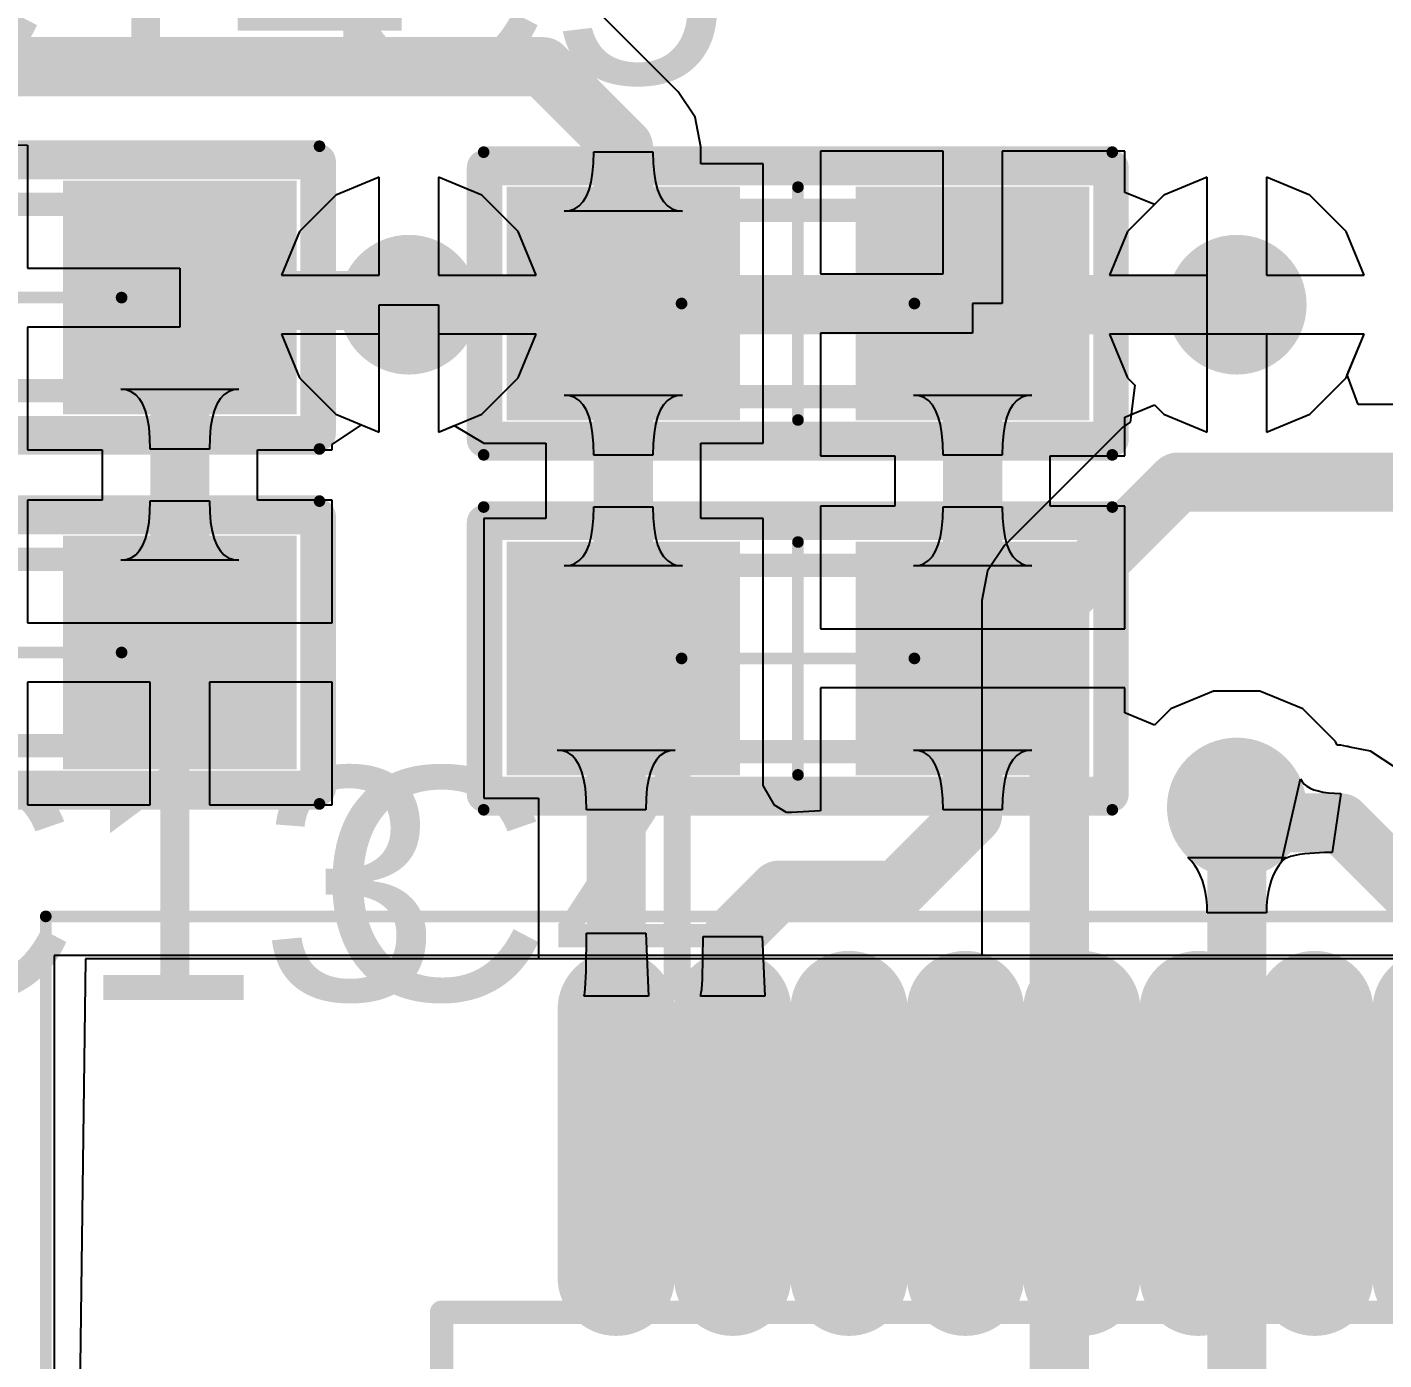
# Model space of a CAD drawing. Header units: inches. Extents: x 1.37 to 4.6, y 1.74 to 5.29.
# Drawn here: x 2.1555 to 2.3849, y 4.6866 to 4.9119 of the extents above; entities that cross this region are included whole.
import ezdxf

# ---------------------------------------------------------------- set-up
doc = ezdxf.new("R2010")
doc.units = ezdxf.units.IN
doc.header["$MEASUREMENT"] = 0
for name, color, linetype in [('BottomLayer', 5, 'Continuous'), ('Mechanical13', 56, 'Continuous'), ('Mechanical15', 56, 'Continuous'), ('TopLayer', 1, 'Continuous'), ('TopOverlay', 2, 'Continuous'), ('TopPaste', 8, 'Continuous'), ('TopSolder', 216, 'Continuous'), ('ViaHoleLayer', 16, 'Continuous')]:
    doc.layers.add(name, color=color, linetype=linetype)
doc.styles.add('Arial', font='', dxfattribs={"height": 0.2})
doc.styles.get('Arial').set_extended_font_data('Arial')

# ---------------------------------------------------------------- blocks, each defined once
blk = doc.blocks.new('CAP_0603_10')
at = {"layer": 'TopLayer'}
for points in [[(-0.04728, 0.01875), (-0.01578, 0.01875), (-0.01578, -0.01275), (-0.04728, -0.01275)], [(0.01178, 0.01875), (0.04328, 0.01875), (0.04328, -0.01275), (0.01178, -0.01275)]]:
    blk.add_hatch(color=1, dxfattribs=at).paths.add_polyline_path(points)
at = {"layer": 'TopPaste'}
for points in [[(-0.04728, 0.01875), (-0.01578, 0.01875), (-0.01578, -0.01275), (-0.04728, -0.01275)], [(0.01178, 0.01875), (0.04328, 0.01875), (0.04328, -0.01275), (0.01178, -0.01275)]]:
    blk.add_hatch(color=8, dxfattribs=at).paths.add_polyline_path(points)
at = {"layer": 'TopSolder'}
for points in [[(-0.05128, 0.02275), (-0.01178, 0.02275), (-0.01178, -0.01675), (-0.05128, -0.01675)], [(0.00778, 0.02275), (0.04728, 0.02275), (0.04728, -0.01675), (0.00778, -0.01675)]]:
    blk.add_hatch(color=216, dxfattribs=at).paths.add_polyline_path(points)
at = {"layer": 'Mechanical13', "const_width": 0.00394}
for points in [[(0.0295, 0.01875), (-0.0335, 0.01875)], [(-0.0335, 0.01875), (-0.0335, -0.01275)], [(0.0295, 0.01875), (0.0295, -0.01275)], [(0.0295, -0.01275), (-0.0335, -0.01275)]]:
    blk.add_lwpolyline(points, dxfattribs=at)
at = {"layer": 'Mechanical13', "const_width": 0.00197}
for points in [[(-0.03448, 0.01875, 1), (-0.03251, 0.01875, 1)], [(-0.03448, 0.01875, 1), (-0.03251, 0.01875, 1)], [(0.02851, 0.01875, 1), (0.03048, 0.01875, 1)], [(0.02851, 0.01875, 1), (0.03048, 0.01875, 1)], [(-0.03448, -0.01275, 1), (-0.03251, -0.01275, 1)], [(-0.03448, -0.01275, 1), (-0.03251, -0.01275, 1)], [(0.02851, -0.01275, 1), (0.03048, -0.01275, 1)], [(0.02851, -0.01275, 1), (0.03048, -0.01275, 1)]]:
    blk.add_lwpolyline(points, format="xyb", close=True, dxfattribs=at)
at = {"layer": 'Mechanical15', "const_width": 0.00197}
for points in [[(0.05115, 0.02859), (-0.05515, 0.02859)], [(-0.05515, 0.02859), (-0.05515, -0.02259)], [(0.05115, 0.02859), (0.05115, -0.02259)], [(-0.002, 0.02269), (-0.002, -0.01668)], [(0.01768, 0.003), (-0.02168, 0.003)], [(0.05115, -0.02259), (-0.05515, -0.02259)]]:
    blk.add_lwpolyline(points, dxfattribs=at)
at = {"layer": 'Mechanical15', "const_width": 0.000984}
for points in [[(-0.05564, 0.02859, 1), (-0.05466, 0.02859, 1)], [(-0.05564, 0.02859, 1), (-0.05466, 0.02859, 1)], [(0.05066, 0.02859, 1), (0.05164, 0.02859, 1)], [(0.05066, 0.02859, 1), (0.05164, 0.02859, 1)], [(-0.00249, 0.02269, 1), (-0.00151, 0.02269, 1)], [(-0.02218, 0.003, 1), (-0.02119, 0.003, 1)], [(0.01719, 0.003, 1), (0.01818, 0.003, 1)], [(-0.00249, -0.01668, 1), (-0.00151, -0.01668, 1)], [(-0.05564, -0.02259, 1), (-0.05466, -0.02259, 1)], [(-0.05564, -0.02259, 1), (-0.05466, -0.02259, 1)], [(0.05066, -0.02259, 1), (0.05164, -0.02259, 1)], [(0.05066, -0.02259, 1), (0.05164, -0.02259, 1)]]:
    blk.add_lwpolyline(points, format="xyb", close=True, dxfattribs=at)
at = {"layer": 'TopOverlay', "const_width": 0.006}
for points in [[(-0.048, 0.026), (-0.05492, 0.026)], [(-0.05492, 0.026), (-0.05492, -0.02)], [(0.051, 0.026), (-0.048, 0.026)], [(0.051, 0.026), (0.051, -0.02)], [(0.051, -0.02), (-0.05492, -0.02)]]:
    blk.add_lwpolyline(points, dxfattribs=at)
at = {"layer": 'TopOverlay', "const_width": 0.003}
for points in [[(-0.05642, 0.026, 1), (-0.05342, 0.026, 1)], [(-0.05642, 0.026, 1), (-0.05342, 0.026, 1)], [(-0.0495, 0.026, 1), (-0.0465, 0.026, 1)], [(-0.0495, 0.026, 1), (-0.0465, 0.026, 1)], [(0.0495, 0.026, 1), (0.0525, 0.026, 1)], [(0.0495, 0.026, 1), (0.0525, 0.026, 1)], [(-0.05642, -0.02, 1), (-0.05342, -0.02, 1)], [(-0.05642, -0.02, 1), (-0.05342, -0.02, 1)], [(0.0495, -0.02, 1), (0.0525, -0.02, 1)], [(0.0495, -0.02, 1), (0.0525, -0.02, 1)]]:
    blk.add_lwpolyline(points, format="xyb", close=True, dxfattribs=at)
blk = doc.blocks.new('CAP_0603_11')
at = {"layer": 'TopLayer'}
for points in [[(-0.04728, 0.01875), (-0.01578, 0.01875), (-0.01578, -0.01275), (-0.04728, -0.01275)], [(0.01178, 0.01875), (0.04328, 0.01875), (0.04328, -0.01275), (0.01178, -0.01275)]]:
    blk.add_hatch(color=1, dxfattribs=at).paths.add_polyline_path(points)
at = {"layer": 'TopPaste'}
for points in [[(-0.04728, 0.01875), (-0.01578, 0.01875), (-0.01578, -0.01275), (-0.04728, -0.01275)], [(0.01178, 0.01875), (0.04328, 0.01875), (0.04328, -0.01275), (0.01178, -0.01275)]]:
    blk.add_hatch(color=8, dxfattribs=at).paths.add_polyline_path(points)
at = {"layer": 'TopSolder'}
for points in [[(-0.05128, 0.02275), (-0.01178, 0.02275), (-0.01178, -0.01675), (-0.05128, -0.01675)], [(0.00778, 0.02275), (0.04728, 0.02275), (0.04728, -0.01675), (0.00778, -0.01675)]]:
    blk.add_hatch(color=216, dxfattribs=at).paths.add_polyline_path(points)
at = {"layer": 'Mechanical13', "const_width": 0.00394}
for points in [[(-0.0335, 0.01875), (-0.0335, -0.01275)], [(0.0295, 0.01875), (-0.0335, 0.01875)], [(0.0295, 0.01875), (0.0295, -0.01275)], [(0.0295, -0.01275), (-0.0335, -0.01275)]]:
    blk.add_lwpolyline(points, dxfattribs=at)
at = {"layer": 'Mechanical13', "const_width": 0.00197}
for points in [[(-0.03448, 0.01875, 1), (-0.03251, 0.01875, 1)], [(-0.03448, 0.01875, 1), (-0.03251, 0.01875, 1)], [(0.02851, 0.01875, 1), (0.03048, 0.01875, 1)], [(0.02851, 0.01875, 1), (0.03048, 0.01875, 1)], [(-0.03448, -0.01275, 1), (-0.03251, -0.01275, 1)], [(-0.03448, -0.01275, 1), (-0.03251, -0.01275, 1)], [(0.02851, -0.01275, 1), (0.03048, -0.01275, 1)], [(0.02851, -0.01275, 1), (0.03048, -0.01275, 1)]]:
    blk.add_lwpolyline(points, format="xyb", close=True, dxfattribs=at)
at = {"layer": 'Mechanical15', "const_width": 0.00197}
for points in [[(-0.05515, 0.02859), (-0.05515, -0.02259)], [(0.05115, 0.02859), (-0.05515, 0.02859)], [(0.05115, 0.02859), (0.05115, -0.02259)], [(-0.002, 0.02269), (-0.002, -0.01668)], [(0.01768, 0.003), (-0.02168, 0.003)], [(0.05115, -0.02259), (-0.05515, -0.02259)]]:
    blk.add_lwpolyline(points, dxfattribs=at)
at = {"layer": 'Mechanical15', "const_width": 0.000984}
for points in [[(-0.05564, 0.02859, 1), (-0.05466, 0.02859, 1)], [(-0.05564, 0.02859, 1), (-0.05466, 0.02859, 1)], [(0.05066, 0.02859, 1), (0.05164, 0.02859, 1)], [(0.05066, 0.02859, 1), (0.05164, 0.02859, 1)], [(-0.00249, 0.02269, 1), (-0.00151, 0.02269, 1)], [(-0.02218, 0.003, 1), (-0.02119, 0.003, 1)], [(0.01719, 0.003, 1), (0.01818, 0.003, 1)], [(-0.00249, -0.01668, 1), (-0.00151, -0.01668, 1)], [(-0.05564, -0.02259, 1), (-0.05466, -0.02259, 1)], [(-0.05564, -0.02259, 1), (-0.05466, -0.02259, 1)], [(0.05066, -0.02259, 1), (0.05164, -0.02259, 1)], [(0.05066, -0.02259, 1), (0.05164, -0.02259, 1)]]:
    blk.add_lwpolyline(points, format="xyb", close=True, dxfattribs=at)
at = {"layer": 'TopOverlay', "const_width": 0.006}
for points in [[(-0.05492, 0.026), (-0.05492, -0.02)], [(-0.048, 0.026), (-0.05492, 0.026)], [(0.051, 0.026), (-0.048, 0.026)], [(0.051, 0.026), (0.051, -0.02)], [(0.051, -0.02), (-0.05492, -0.02)]]:
    blk.add_lwpolyline(points, dxfattribs=at)
at = {"layer": 'TopOverlay', "const_width": 0.003}
for points in [[(-0.05642, 0.026, 1), (-0.05342, 0.026, 1)], [(-0.05642, 0.026, 1), (-0.05342, 0.026, 1)], [(-0.0495, 0.026, 1), (-0.0465, 0.026, 1)], [(-0.0495, 0.026, 1), (-0.0465, 0.026, 1)], [(0.0495, 0.026, 1), (0.0525, 0.026, 1)], [(0.0495, 0.026, 1), (0.0525, 0.026, 1)], [(-0.05642, -0.02, 1), (-0.05342, -0.02, 1)], [(-0.05642, -0.02, 1), (-0.05342, -0.02, 1)], [(0.0495, -0.02, 1), (0.0525, -0.02, 1)], [(0.0495, -0.02, 1), (0.0525, -0.02, 1)]]:
    blk.add_lwpolyline(points, format="xyb", close=True, dxfattribs=at)
blk = doc.blocks.new('STM32F103C8T6_27')
at = {"layer": 'TopLayer'}
h = blk.add_hatch(color=1, dxfattribs=at)
edge = h.paths.add_edge_path()
edge.add_arc((-0.00984, -0.18898), 0.00591, 180, 360)
edge.add_line((-0.00394, -0.18898), (-0.00394, -0.1437))
edge.add_arc((-0.00984, -0.1437), 0.00591, 0, 180)
edge.add_line((-0.01575, -0.1437), (-0.01575, -0.18898))
h = blk.add_hatch(color=1, dxfattribs=at)
edge = h.paths.add_edge_path()
edge.add_arc((0.00984, -0.18898), 0.00591, 180, 360)
edge.add_line((0.01575, -0.18898), (0.01575, -0.1437))
edge.add_arc((0.00984, -0.1437), 0.00591, 0, 180)
edge.add_line((0.00394, -0.1437), (0.00394, -0.18898))
h = blk.add_hatch(color=1, dxfattribs=at)
edge = h.paths.add_edge_path()
edge.add_arc((0.02953, -0.18898), 0.00591, 180, 360)
edge.add_line((0.03543, -0.18898), (0.03543, -0.1437))
edge.add_arc((0.02953, -0.1437), 0.00591, 0, 180)
edge.add_line((0.02362, -0.1437), (0.02362, -0.18898))
h = blk.add_hatch(color=1, dxfattribs=at)
edge = h.paths.add_edge_path()
edge.add_arc((0.04921, -0.18898), 0.00591, 180, 360)
edge.add_line((0.05512, -0.18898), (0.05512, -0.1437))
edge.add_arc((0.04921, -0.1437), 0.00591, 0, 180)
edge.add_line((0.04331, -0.1437), (0.04331, -0.18898))
h = blk.add_hatch(color=1, dxfattribs=at)
edge = h.paths.add_edge_path()
edge.add_arc((0.0689, -0.18898), 0.00591, 180, 360)
edge.add_line((0.0748, -0.18898), (0.0748, -0.1437))
edge.add_arc((0.0689, -0.1437), 0.00591, 0, 180)
edge.add_line((0.06299, -0.1437), (0.06299, -0.18898))
h = blk.add_hatch(color=1, dxfattribs=at)
edge = h.paths.add_edge_path()
edge.add_arc((0.08858, -0.18898), 0.00591, 180, 360)
edge.add_line((0.09449, -0.18898), (0.09449, -0.1437))
edge.add_arc((0.08858, -0.1437), 0.00591, 0, 180)
edge.add_line((0.08268, -0.1437), (0.08268, -0.18898))
h = blk.add_hatch(color=1, dxfattribs=at)
edge = h.paths.add_edge_path()
edge.add_arc((0.10827, -0.18898), 0.00591, 180, 360)
edge.add_line((0.11417, -0.18898), (0.11417, -0.1437))
edge.add_arc((0.10827, -0.1437), 0.00591, 0, 180)
edge.add_line((0.10236, -0.1437), (0.10236, -0.18898))
at = {"layer": 'TopPaste'}
h = blk.add_hatch(color=8, dxfattribs=at)
edge = h.paths.add_edge_path()
edge.add_arc((-0.00984, -0.18898), 0.00591, 180, 360)
edge.add_line((-0.00394, -0.18898), (-0.00394, -0.1437))
edge.add_arc((-0.00984, -0.1437), 0.00591, 0, 180)
edge.add_line((-0.01575, -0.1437), (-0.01575, -0.18898))
h = blk.add_hatch(color=8, dxfattribs=at)
edge = h.paths.add_edge_path()
edge.add_arc((0.00984, -0.18898), 0.00591, 180, 360)
edge.add_line((0.01575, -0.18898), (0.01575, -0.1437))
edge.add_arc((0.00984, -0.1437), 0.00591, 0, 180)
edge.add_line((0.00394, -0.1437), (0.00394, -0.18898))
h = blk.add_hatch(color=8, dxfattribs=at)
edge = h.paths.add_edge_path()
edge.add_arc((0.02953, -0.18898), 0.00591, 180, 360)
edge.add_line((0.03543, -0.18898), (0.03543, -0.1437))
edge.add_arc((0.02953, -0.1437), 0.00591, 0, 180)
edge.add_line((0.02362, -0.1437), (0.02362, -0.18898))
h = blk.add_hatch(color=8, dxfattribs=at)
edge = h.paths.add_edge_path()
edge.add_arc((0.04921, -0.18898), 0.00591, 180, 360)
edge.add_line((0.05512, -0.18898), (0.05512, -0.1437))
edge.add_arc((0.04921, -0.1437), 0.00591, 0, 180)
edge.add_line((0.04331, -0.1437), (0.04331, -0.18898))
h = blk.add_hatch(color=8, dxfattribs=at)
edge = h.paths.add_edge_path()
edge.add_arc((0.0689, -0.18898), 0.00591, 180, 360)
edge.add_line((0.0748, -0.18898), (0.0748, -0.1437))
edge.add_arc((0.0689, -0.1437), 0.00591, 0, 180)
edge.add_line((0.06299, -0.1437), (0.06299, -0.18898))
h = blk.add_hatch(color=8, dxfattribs=at)
edge = h.paths.add_edge_path()
edge.add_arc((0.08858, -0.18898), 0.00591, 180, 360)
edge.add_line((0.09449, -0.18898), (0.09449, -0.1437))
edge.add_arc((0.08858, -0.1437), 0.00591, 0, 180)
edge.add_line((0.08268, -0.1437), (0.08268, -0.18898))
h = blk.add_hatch(color=8, dxfattribs=at)
edge = h.paths.add_edge_path()
edge.add_arc((0.10827, -0.18898), 0.00591, 180, 360)
edge.add_line((0.11417, -0.18898), (0.11417, -0.1437))
edge.add_arc((0.10827, -0.1437), 0.00591, 0, 180)
edge.add_line((0.10236, -0.1437), (0.10236, -0.18898))
at = {"layer": 'TopSolder'}
h = blk.add_hatch(color=216, dxfattribs=at)
edge = h.paths.add_edge_path()
edge.add_arc((-0.02953, -0.18898), 0.00991, 180, 360)
edge.add_line((-0.01962, -0.18898), (-0.01962, -0.1437))
edge.add_arc((-0.02953, -0.1437), 0.00991, 0, 180)
edge.add_line((-0.03943, -0.1437), (-0.03943, -0.18898))
h = blk.add_hatch(color=216, dxfattribs=at)
edge = h.paths.add_edge_path()
edge.add_arc((-0.00984, -0.18898), 0.00991, 180, 360)
edge.add_line((0.00006, -0.18898), (0.00006, -0.1437))
edge.add_arc((-0.00984, -0.1437), 0.00991, 0, 180)
edge.add_line((-0.01975, -0.1437), (-0.01975, -0.18898))
h = blk.add_hatch(color=216, dxfattribs=at)
edge = h.paths.add_edge_path()
edge.add_arc((0.00984, -0.18898), 0.00991, 180, 360)
edge.add_line((0.01975, -0.18898), (0.01975, -0.1437))
edge.add_arc((0.00984, -0.1437), 0.00991, 0, 180)
edge.add_line((-0.00006, -0.1437), (-0.00006, -0.18898))
h = blk.add_hatch(color=216, dxfattribs=at)
edge = h.paths.add_edge_path()
edge.add_arc((0.02953, -0.18898), 0.00991, 180, 360)
edge.add_line((0.03943, -0.18898), (0.03943, -0.1437))
edge.add_arc((0.02953, -0.1437), 0.00991, 0, 180)
edge.add_line((0.01962, -0.1437), (0.01962, -0.18898))
h = blk.add_hatch(color=216, dxfattribs=at)
edge = h.paths.add_edge_path()
edge.add_arc((0.04921, -0.18898), 0.00991, 180, 360)
edge.add_line((0.05912, -0.18898), (0.05912, -0.1437))
edge.add_arc((0.04921, -0.1437), 0.00991, 0, 180)
edge.add_line((0.03931, -0.1437), (0.03931, -0.18898))
h = blk.add_hatch(color=216, dxfattribs=at)
edge = h.paths.add_edge_path()
edge.add_arc((0.0689, -0.18898), 0.00991, 180, 360)
edge.add_line((0.0788, -0.18898), (0.0788, -0.1437))
edge.add_arc((0.0689, -0.1437), 0.00991, 0, 180)
edge.add_line((0.05899, -0.1437), (0.05899, -0.18898))
h = blk.add_hatch(color=216, dxfattribs=at)
edge = h.paths.add_edge_path()
edge.add_arc((0.08858, -0.18898), 0.00991, 180, 360)
edge.add_line((0.09849, -0.18898), (0.09849, -0.1437))
edge.add_arc((0.08858, -0.1437), 0.00991, 0, 180)
edge.add_line((0.07868, -0.1437), (0.07868, -0.18898))
h = blk.add_hatch(color=216, dxfattribs=at)
edge = h.paths.add_edge_path()
edge.add_arc((0.10827, -0.18898), 0.00991, 180, 360)
edge.add_line((0.11817, -0.18898), (0.11817, -0.1437))
edge.add_arc((0.10827, -0.1437), 0.00991, 0, 180)
edge.add_line((0.09836, -0.1437), (0.09836, -0.18898))
at = {"layer": 'Mechanical13', "const_width": 0.00394}
for points in [[(0.1378, 0.1378), (0.1378, -0.1378)], [(0.1378, -0.1378), (-0.1378, -0.1378)]]:
    blk.add_lwpolyline(points, dxfattribs=at)
at = {"layer": 'Mechanical13', "const_width": 0.00197}
blk.add_lwpolyline([(0.13681, -0.1378, 1), (0.13878, -0.1378, 1)], format="xyb", close=True, dxfattribs=at)
blk.add_lwpolyline([(0.13681, -0.1378, 1), (0.13878, -0.1378, 1)], format="xyb", close=True, dxfattribs=at)
at = {"layer": 'Mechanical15', "const_width": 0.00197}
for points in [[(0.20472, 0.20472), (0.20472, -0.20472)], [(0.20472, -0.20472), (-0.20472, -0.20472)]]:
    blk.add_lwpolyline(points, dxfattribs=at)
at = {"layer": 'Mechanical15', "const_width": 0.000984}
blk.add_lwpolyline([(0.20423, -0.20472, 1), (0.20522, -0.20472, 1)], format="xyb", close=True, dxfattribs=at)
blk.add_lwpolyline([(0.20423, -0.20472, 1), (0.20522, -0.20472, 1)], format="xyb", close=True, dxfattribs=at)
blk = doc.blocks.new('CAP_0603_174')
at = {"layer": 'TopLayer'}
for points in [[(-0.04728, 0.01875), (-0.01578, 0.01875), (-0.01578, -0.01275), (-0.04728, -0.01275)], [(0.01178, 0.01875), (0.04328, 0.01875), (0.04328, -0.01275), (0.01178, -0.01275)]]:
    blk.add_hatch(color=1, dxfattribs=at).paths.add_polyline_path(points)
at = {"layer": 'TopPaste'}
for points in [[(-0.04728, 0.01875), (-0.01578, 0.01875), (-0.01578, -0.01275), (-0.04728, -0.01275)], [(0.01178, 0.01875), (0.04328, 0.01875), (0.04328, -0.01275), (0.01178, -0.01275)]]:
    blk.add_hatch(color=8, dxfattribs=at).paths.add_polyline_path(points)
at = {"layer": 'TopSolder'}
for points in [[(-0.05128, 0.02275), (-0.01178, 0.02275), (-0.01178, -0.01675), (-0.05128, -0.01675)], [(0.00778, 0.02275), (0.04728, 0.02275), (0.04728, -0.01675), (0.00778, -0.01675)]]:
    blk.add_hatch(color=216, dxfattribs=at).paths.add_polyline_path(points)
at = {"layer": 'Mechanical13', "const_width": 0.00394}
for points in [[(0.0295, 0.01875), (-0.0335, 0.01875)], [(-0.0335, 0.01875), (-0.0335, -0.01275)], [(0.0295, 0.01875), (0.0295, -0.01275)], [(0.0295, -0.01275), (-0.0335, -0.01275)]]:
    blk.add_lwpolyline(points, dxfattribs=at)
at = {"layer": 'Mechanical13', "const_width": 0.00197}
for points in [[(-0.03448, 0.01875, 1), (-0.03251, 0.01875, 1)], [(-0.03448, 0.01875, 1), (-0.03251, 0.01875, 1)], [(0.02851, 0.01875, 1), (0.03048, 0.01875, 1)], [(0.02851, 0.01875, 1), (0.03048, 0.01875, 1)], [(-0.03448, -0.01275, 1), (-0.03251, -0.01275, 1)], [(-0.03448, -0.01275, 1), (-0.03251, -0.01275, 1)], [(0.02851, -0.01275, 1), (0.03048, -0.01275, 1)], [(0.02851, -0.01275, 1), (0.03048, -0.01275, 1)]]:
    blk.add_lwpolyline(points, format="xyb", close=True, dxfattribs=at)
at = {"layer": 'Mechanical15', "const_width": 0.00197}
for points in [[(0.05115, 0.02859), (-0.05515, 0.02859)], [(-0.05515, 0.02859), (-0.05515, -0.02259)], [(0.05115, 0.02859), (0.05115, -0.02259)], [(-0.002, 0.02269), (-0.002, -0.01668)], [(0.01768, 0.003), (-0.02168, 0.003)], [(0.05115, -0.02259), (-0.05515, -0.02259)]]:
    blk.add_lwpolyline(points, dxfattribs=at)
at = {"layer": 'Mechanical15', "const_width": 0.000984}
for points in [[(-0.05564, 0.02859, 1), (-0.05466, 0.02859, 1)], [(-0.05564, 0.02859, 1), (-0.05466, 0.02859, 1)], [(0.05066, 0.02859, 1), (0.05164, 0.02859, 1)], [(0.05066, 0.02859, 1), (0.05164, 0.02859, 1)], [(-0.00249, 0.02269, 1), (-0.00151, 0.02269, 1)], [(-0.02218, 0.003, 1), (-0.02119, 0.003, 1)], [(0.01719, 0.003, 1), (0.01818, 0.003, 1)], [(-0.00249, -0.01668, 1), (-0.00151, -0.01668, 1)], [(-0.05564, -0.02259, 1), (-0.05466, -0.02259, 1)], [(-0.05564, -0.02259, 1), (-0.05466, -0.02259, 1)], [(0.05066, -0.02259, 1), (0.05164, -0.02259, 1)], [(0.05066, -0.02259, 1), (0.05164, -0.02259, 1)]]:
    blk.add_lwpolyline(points, format="xyb", close=True, dxfattribs=at)
at = {"layer": 'TopOverlay', "const_width": 0.006}
for points in [[(-0.048, 0.026), (-0.05492, 0.026)], [(-0.05492, 0.026), (-0.05492, -0.02)], [(0.051, 0.026), (-0.048, 0.026)], [(0.051, 0.026), (0.051, -0.02)], [(0.051, -0.02), (-0.05492, -0.02)]]:
    blk.add_lwpolyline(points, dxfattribs=at)
at = {"layer": 'TopOverlay', "const_width": 0.003}
for points in [[(-0.05642, 0.026, 1), (-0.05342, 0.026, 1)], [(-0.05642, 0.026, 1), (-0.05342, 0.026, 1)], [(-0.0495, 0.026, 1), (-0.0465, 0.026, 1)], [(-0.0495, 0.026, 1), (-0.0465, 0.026, 1)], [(0.0495, 0.026, 1), (0.0525, 0.026, 1)], [(0.0495, 0.026, 1), (0.0525, 0.026, 1)], [(-0.05642, -0.02, 1), (-0.05342, -0.02, 1)], [(-0.05642, -0.02, 1), (-0.05342, -0.02, 1)], [(0.0495, -0.02, 1), (0.0525, -0.02, 1)], [(0.0495, -0.02, 1), (0.0525, -0.02, 1)]]:
    blk.add_lwpolyline(points, format="xyb", close=True, dxfattribs=at)
blk = doc.blocks.new('CAP_0603_175')
at = {"layer": 'TopLayer'}
for points in [[(-0.04728, 0.01875), (-0.01578, 0.01875), (-0.01578, -0.01275), (-0.04728, -0.01275)], [(0.01178, 0.01875), (0.04328, 0.01875), (0.04328, -0.01275), (0.01178, -0.01275)]]:
    blk.add_hatch(color=1, dxfattribs=at).paths.add_polyline_path(points)
at = {"layer": 'TopPaste'}
for points in [[(-0.04728, 0.01875), (-0.01578, 0.01875), (-0.01578, -0.01275), (-0.04728, -0.01275)], [(0.01178, 0.01875), (0.04328, 0.01875), (0.04328, -0.01275), (0.01178, -0.01275)]]:
    blk.add_hatch(color=8, dxfattribs=at).paths.add_polyline_path(points)
at = {"layer": 'TopSolder'}
for points in [[(-0.05128, 0.02275), (-0.01178, 0.02275), (-0.01178, -0.01675), (-0.05128, -0.01675)], [(0.00778, 0.02275), (0.04728, 0.02275), (0.04728, -0.01675), (0.00778, -0.01675)]]:
    blk.add_hatch(color=216, dxfattribs=at).paths.add_polyline_path(points)
at = {"layer": 'Mechanical13', "const_width": 0.00394}
for points in [[(0.0295, 0.01875), (-0.0335, 0.01875)], [(-0.0335, 0.01875), (-0.0335, -0.01275)], [(0.0295, 0.01875), (0.0295, -0.01275)], [(0.0295, -0.01275), (-0.0335, -0.01275)]]:
    blk.add_lwpolyline(points, dxfattribs=at)
at = {"layer": 'Mechanical13', "const_width": 0.00197}
for points in [[(-0.03448, 0.01875, 1), (-0.03251, 0.01875, 1)], [(-0.03448, 0.01875, 1), (-0.03251, 0.01875, 1)], [(0.02851, 0.01875, 1), (0.03048, 0.01875, 1)], [(0.02851, 0.01875, 1), (0.03048, 0.01875, 1)], [(-0.03448, -0.01275, 1), (-0.03251, -0.01275, 1)], [(-0.03448, -0.01275, 1), (-0.03251, -0.01275, 1)], [(0.02851, -0.01275, 1), (0.03048, -0.01275, 1)], [(0.02851, -0.01275, 1), (0.03048, -0.01275, 1)]]:
    blk.add_lwpolyline(points, format="xyb", close=True, dxfattribs=at)
at = {"layer": 'Mechanical15', "const_width": 0.00197}
for points in [[(0.05115, 0.02859), (-0.05515, 0.02859)], [(-0.05515, 0.02859), (-0.05515, -0.02259)], [(0.05115, 0.02859), (0.05115, -0.02259)], [(-0.002, 0.02269), (-0.002, -0.01668)], [(0.01768, 0.003), (-0.02168, 0.003)], [(0.05115, -0.02259), (-0.05515, -0.02259)]]:
    blk.add_lwpolyline(points, dxfattribs=at)
at = {"layer": 'Mechanical15', "const_width": 0.000984}
for points in [[(-0.05564, 0.02859, 1), (-0.05466, 0.02859, 1)], [(-0.05564, 0.02859, 1), (-0.05466, 0.02859, 1)], [(0.05066, 0.02859, 1), (0.05164, 0.02859, 1)], [(0.05066, 0.02859, 1), (0.05164, 0.02859, 1)], [(-0.00249, 0.02269, 1), (-0.00151, 0.02269, 1)], [(-0.02218, 0.003, 1), (-0.02119, 0.003, 1)], [(0.01719, 0.003, 1), (0.01818, 0.003, 1)], [(-0.00249, -0.01668, 1), (-0.00151, -0.01668, 1)], [(-0.05564, -0.02259, 1), (-0.05466, -0.02259, 1)], [(-0.05564, -0.02259, 1), (-0.05466, -0.02259, 1)], [(0.05066, -0.02259, 1), (0.05164, -0.02259, 1)], [(0.05066, -0.02259, 1), (0.05164, -0.02259, 1)]]:
    blk.add_lwpolyline(points, format="xyb", close=True, dxfattribs=at)
at = {"layer": 'TopOverlay', "const_width": 0.006}
for points in [[(-0.048, 0.026), (-0.05492, 0.026)], [(-0.05492, 0.026), (-0.05492, -0.02)], [(0.051, 0.026), (-0.048, 0.026)], [(0.051, 0.026), (0.051, -0.02)], [(0.051, -0.02), (-0.05492, -0.02)]]:
    blk.add_lwpolyline(points, dxfattribs=at)
at = {"layer": 'TopOverlay', "const_width": 0.003}
for points in [[(-0.05642, 0.026, 1), (-0.05342, 0.026, 1)], [(-0.05642, 0.026, 1), (-0.05342, 0.026, 1)], [(-0.0495, 0.026, 1), (-0.0465, 0.026, 1)], [(-0.0495, 0.026, 1), (-0.0465, 0.026, 1)], [(0.0495, 0.026, 1), (0.0525, 0.026, 1)], [(0.0495, 0.026, 1), (0.0525, 0.026, 1)], [(-0.05642, -0.02, 1), (-0.05342, -0.02, 1)], [(-0.05642, -0.02, 1), (-0.05342, -0.02, 1)], [(0.0495, -0.02, 1), (0.0525, -0.02, 1)], [(0.0495, -0.02, 1), (0.0525, -0.02, 1)]]:
    blk.add_lwpolyline(points, format="xyb", close=True, dxfattribs=at)

msp = doc.modelspace()

# ---------------------------------------------------------------- hatches: boundary and pattern name
at = {"layer": 'BottomLayer'}
h = msp.add_hatch(color=5, dxfattribs=at)
edge = h.paths.add_edge_path()
edge.add_arc((2.22, 4.865), 0.01181, 0, 360)
h = msp.add_hatch(color=5, dxfattribs=at)
edge = h.paths.add_edge_path()
edge.add_arc((2.36, 4.865), 0.01181, 0, 360)
h = msp.add_hatch(color=5, dxfattribs=at)
edge = h.paths.add_edge_path()
edge.add_arc((2.36, 4.78), 0.01181, 0, 360)
at = {"layer": 'TopLayer'}
h = msp.add_hatch(color=1, dxfattribs=at)
edge = h.paths.add_edge_path()
edge.add_arc((2.22, 4.865), 0.01181, 0, 360)
h = msp.add_hatch(color=1, dxfattribs=at)
edge = h.paths.add_edge_path()
edge.add_arc((2.36, 4.865), 0.01181, 0, 360)
h = msp.add_hatch(color=1, dxfattribs=at)
edge = h.paths.add_edge_path()
edge.add_arc((2.36, 4.78), 0.01181, 0, 360)
at = {"layer": 'ViaHoleLayer'}
h = msp.add_hatch(color=16, dxfattribs=at)
edge = h.paths.add_edge_path()
edge.add_arc((2.22, 4.865), 0.00591, 0, 360)
h = msp.add_hatch(color=16, dxfattribs=at)
edge = h.paths.add_edge_path()
edge.add_arc((2.36, 4.865), 0.00591, 0, 360)
h = msp.add_hatch(color=16, dxfattribs=at)
edge = h.paths.add_edge_path()
edge.add_arc((2.36, 4.78), 0.00591, 0, 360)

# ---------------------------------------------------------------- linework, layer by layer
at = {"layer": 'BottomLayer'}
for p, q in [((2.215, 4.88654), (2.20765, 4.88349)), ((2.215, 4.87), (2.215, 4.88654)), ((2.23235, 4.88349), (2.225, 4.88654)), ((2.225, 4.88654), (2.225, 4.87)), ((2.355, 4.88654), (2.34765, 4.88349)), ((2.355, 4.87), (2.355, 4.88654)), ((2.37235, 4.88349), (2.365, 4.88654)), ((2.365, 4.88654), (2.365, 4.87)), ((2.20765, 4.88349), (2.20151, 4.87735)), ((2.23849, 4.87735), (2.23235, 4.88349)), ((2.34765, 4.88349), (2.34151, 4.87735)), ((2.37849, 4.87735), (2.37235, 4.88349)), ((2.20151, 4.87735), (2.19846, 4.87)), ((2.24154, 4.87), (2.23849, 4.87735)), ((2.34151, 4.87735), (2.33846, 4.87)), ((2.38154, 4.87), (2.37849, 4.87735)), ((2.19846, 4.87), (2.215, 4.87)), ((2.225, 4.87), (2.24154, 4.87)), ((2.33846, 4.87), (2.355, 4.87)), ((2.365, 4.87), (2.38154, 4.87)), ((2.215, 4.86), (2.19846, 4.86)), ((2.19846, 4.86), (2.20151, 4.85265)), ((2.215, 4.84346), (2.215, 4.86)), ((2.24154, 4.86), (2.225, 4.86)), ((2.225, 4.86), (2.225, 4.84346)), ((2.23849, 4.85265), (2.24154, 4.86)), ((2.38154, 4.86), (2.33846, 4.86)), ((2.33846, 4.86), (2.34151, 4.85265)), ((2.37869, 4.85313), (2.38154, 4.86)), ((2.20151, 4.85265), (2.20765, 4.84651)), ((2.23235, 4.84651), (2.23849, 4.85265)), ((2.34151, 4.85265), (2.34276, 4.8514)), ((2.3805, 4.84813), (2.37869, 4.85313)), ((2.34276, 4.8514), (2.34197, 4.84512)), ((2.39, 4.84813), (2.3805, 4.84813)), ((2.20765, 4.84651), (2.215, 4.84346)), ((2.225, 4.84346), (2.23235, 4.84651)), ((2.34072, 4.84428), (2.32072, 4.82428)), ((2.34197, 4.84512), (2.34072, 4.84428)), ((2.32072, 4.82428), (2.31787, 4.82002)), ((2.31787, 4.82002), (2.31687, 4.815)), ((2.31687, 4.815), (2.31687, 4.755)), ((2.35235, 4.7709), (2.35173, 4.77157)), ((2.35173, 4.77157), (2.36827, 4.77157)), ((2.35291, 4.77017), (2.35235, 4.7709)), ((2.3534, 4.76938), (2.35291, 4.77017)), ((2.36709, 4.77017), (2.3666, 4.76938)), ((2.36765, 4.7709), (2.36709, 4.77017)), ((2.36827, 4.77157), (2.36765, 4.7709)), ((2.35382, 4.76853), (2.3534, 4.76938)), ((2.35418, 4.76763), (2.35382, 4.76853)), ((2.35448, 4.76666), (2.35418, 4.76763)), ((2.36582, 4.76763), (2.36552, 4.76666)), ((2.36618, 4.76853), (2.36582, 4.76763)), ((2.3666, 4.76938), (2.36618, 4.76853)), ((2.35471, 4.76564), (2.35448, 4.76666)), ((2.35487, 4.76455), (2.35471, 4.76564)), ((2.36529, 4.76564), (2.36513, 4.76455)), ((2.36552, 4.76666), (2.36529, 4.76564)), ((2.35497, 4.76341), (2.35487, 4.76455)), ((2.355, 4.76221), (2.35497, 4.76341)), ((2.36503, 4.76341), (2.365, 4.76221)), ((2.36513, 4.76455), (2.36503, 4.76341)), ((2.365, 4.76221), (2.355, 4.76221)), ((2.565, 4.755), (2.16, 4.755)), ((2.16, 4.755), (2.16, 4.355)), ((2.31687, 4.755), (2.16, 4.755)), ((2.16, 4.755), (2.16, 4.6751))]:
    msp.add_line(p, q, dxfattribs=at)
at = {"layer": 'BottomLayer', "const_width": 0.01}
for points in [[(2.22, 4.865), (2.36, 4.865)], [(2.33, 4.815), (2.35, 4.835)], [(2.35, 4.835), (2.39, 4.835)], [(2.33, 4.39), (2.33, 4.815)], [(2.36, 4.22), (2.36, 4.78)]]:
    msp.add_lwpolyline(points, dxfattribs=at)
at = {"layer": 'BottomLayer', "const_width": 0.005}
for points in [[(2.2175, 4.865, 1), (2.2225, 4.865, 1)], [(2.3575, 4.865, 1), (2.3625, 4.865, 1)], [(2.3475, 4.835, 1), (2.3525, 4.835, 1)], [(2.3475, 4.835, 1), (2.3525, 4.835, 1)], [(2.3275, 4.815, 1), (2.3325, 4.815, 1)], [(2.3275, 4.815, 1), (2.3325, 4.815, 1)], [(2.3575, 4.78, 1), (2.3625, 4.78, 1)]]:
    msp.add_lwpolyline(points, format="xyb", close=True, dxfattribs=at)
at = {"layer": 'TopLayer'}
for p, q in [((2.26555, 4.90096), (2.252, 4.91451)), ((2.2684, 4.8967), (2.26555, 4.90096)), ((2.2694, 4.89168), (2.2684, 4.8967)), ((2.15059, 4.89211), (2.15552, 4.89195)), ((2.15552, 4.89195), (2.15552, 4.8712)), ((2.2694, 4.88883), (2.2694, 4.89168)), ((2.25122, 4.88893), (2.25127, 4.89083)), ((2.25127, 4.89083), (2.26127, 4.89083)), ((2.26127, 4.89083), (2.26132, 4.88893)), ((2.31033, 4.89095), (2.28958, 4.89095)), ((2.28958, 4.89095), (2.28958, 4.8702)), ((2.31033, 4.8702), (2.31033, 4.89095)), ((2.34107, 4.89095), (2.32033, 4.89095)), ((2.32033, 4.89095), (2.32033, 4.8652)), ((2.34107, 4.88399), (2.34107, 4.89095)), ((2.25082, 4.88573), (2.25107, 4.88723)), ((2.25107, 4.88723), (2.25122, 4.88893)), ((2.26132, 4.88893), (2.26147, 4.88723)), ((2.26147, 4.88723), (2.26172, 4.88573)), ((2.27989, 4.88883), (2.2694, 4.88883)), ((2.27989, 4.84158), (2.27989, 4.88883)), ((2.25002, 4.88333), (2.25047, 4.88443)), ((2.25047, 4.88443), (2.25082, 4.88573)), ((2.26172, 4.88573), (2.26207, 4.88443)), ((2.26207, 4.88443), (2.26252, 4.88333)), ((2.355, 4.88654), (2.34765, 4.88349)), ((2.355, 4.865), (2.355, 4.88654)), ((2.37235, 4.88349), (2.365, 4.88654)), ((2.365, 4.88654), (2.365, 4.87)), ((2.24882, 4.88173), (2.24947, 4.88243)), ((2.24947, 4.88243), (2.25002, 4.88333)), ((2.26252, 4.88333), (2.26307, 4.88243)), ((2.26307, 4.88243), (2.26372, 4.88173)), ((2.34607, 4.88192), (2.34107, 4.88399)), ((2.34765, 4.88349), (2.34607, 4.88192)), ((2.37849, 4.87735), (2.37235, 4.88349)), ((2.24627, 4.88083), (2.24722, 4.88093)), ((2.26627, 4.88083), (2.24627, 4.88083)), ((2.24722, 4.88093), (2.24807, 4.88123)), ((2.24807, 4.88123), (2.24882, 4.88173)), ((2.26372, 4.88173), (2.26447, 4.88123)), ((2.26447, 4.88123), (2.26532, 4.88093)), ((2.26532, 4.88093), (2.26627, 4.88083)), ((2.38154, 4.87), (2.37849, 4.87735)), ((2.15552, 4.8712), (2.18127, 4.8712)), ((2.18127, 4.8712), (2.18127, 4.8612)), ((2.28958, 4.8702), (2.31033, 4.8702)), ((2.365, 4.87), (2.38154, 4.87)), ((2.215, 4.84346), (2.215, 4.865)), ((2.215, 4.865), (2.225, 4.865)), ((2.225, 4.865), (2.225, 4.84346)), ((2.32033, 4.8652), (2.31533, 4.8652)), ((2.31533, 4.8652), (2.31533, 4.8602)), ((2.355, 4.84346), (2.355, 4.865)), ((2.18127, 4.8612), (2.15552, 4.8612)), ((2.15552, 4.8612), (2.15552, 4.84046)), ((2.31533, 4.8602), (2.28958, 4.8602)), ((2.28958, 4.8602), (2.28958, 4.83946)), ((2.38154, 4.86), (2.365, 4.86)), ((2.365, 4.86), (2.365, 4.84346)), ((2.37849, 4.85265), (2.38154, 4.86)), ((2.37235, 4.84651), (2.37849, 4.85265)), ((2.17222, 4.85059), (2.17127, 4.8507)), ((2.17127, 4.8507), (2.19127, 4.8507)), ((2.17307, 4.85029), (2.17222, 4.85059)), ((2.17382, 4.84979), (2.17307, 4.85029)), ((2.18947, 4.85029), (2.18872, 4.84979)), ((2.19032, 4.85059), (2.18947, 4.85029)), ((2.19127, 4.8507), (2.19032, 4.85059)), ((2.17447, 4.84908), (2.17382, 4.84979)), ((2.17502, 4.84817), (2.17447, 4.84908)), ((2.17547, 4.84705), (2.17502, 4.84817)), ((2.18752, 4.84817), (2.18707, 4.84705)), ((2.18807, 4.84908), (2.18752, 4.84817)), ((2.18872, 4.84979), (2.18807, 4.84908)), ((2.24722, 4.84959), (2.24627, 4.8497)), ((2.24627, 4.8497), (2.26627, 4.8497)), ((2.24807, 4.84929), (2.24722, 4.84959)), ((2.24882, 4.84879), (2.24807, 4.84929)), ((2.24947, 4.84808), (2.24882, 4.84879)), ((2.25002, 4.84717), (2.24947, 4.84808)), ((2.26307, 4.84808), (2.26252, 4.84717)), ((2.26372, 4.84879), (2.26307, 4.84808)), ((2.26447, 4.84929), (2.26372, 4.84879)), ((2.26532, 4.84959), (2.26447, 4.84929)), ((2.26627, 4.8497), (2.26532, 4.84959)), ((2.30628, 4.84959), (2.30533, 4.8497)), ((2.30533, 4.8497), (2.32533, 4.8497)), ((2.30713, 4.84929), (2.30628, 4.84959)), ((2.30788, 4.84879), (2.30713, 4.84929)), ((2.30853, 4.84808), (2.30788, 4.84879)), ((2.30908, 4.84717), (2.30853, 4.84808)), ((2.32213, 4.84808), (2.32158, 4.84717)), ((2.32278, 4.84879), (2.32213, 4.84808)), ((2.32353, 4.84929), (2.32278, 4.84879)), ((2.32438, 4.84959), (2.32353, 4.84929)), ((2.32533, 4.8497), (2.32438, 4.84959)), ((2.34107, 4.84601), (2.34607, 4.84808)), ((2.34607, 4.84808), (2.34765, 4.84651)), ((2.17582, 4.84574), (2.17547, 4.84705)), ((2.17607, 4.84422), (2.17582, 4.84574)), ((2.18672, 4.84574), (2.18647, 4.84422)), ((2.18707, 4.84705), (2.18672, 4.84574)), ((2.25047, 4.84605), (2.25002, 4.84717)), ((2.25082, 4.84474), (2.25047, 4.84605)), ((2.26207, 4.84605), (2.26172, 4.84474)), ((2.26252, 4.84717), (2.26207, 4.84605)), ((2.30953, 4.84605), (2.30908, 4.84717)), ((2.30988, 4.84474), (2.30953, 4.84605)), ((2.32113, 4.84605), (2.32078, 4.84474)), ((2.32158, 4.84717), (2.32113, 4.84605)), ((2.34107, 4.83946), (2.34107, 4.84601)), ((2.34765, 4.84651), (2.355, 4.84346)), ((2.365, 4.84346), (2.37235, 4.84651)), ((2.17622, 4.8425), (2.17607, 4.84422)), ((2.18647, 4.84422), (2.18632, 4.8425)), ((2.20702, 4.84136), (2.21202, 4.8447)), ((2.21202, 4.8447), (2.215, 4.84346)), ((2.225, 4.84346), (2.22765, 4.84456)), ((2.22765, 4.84456), (2.23265, 4.84158)), ((2.25107, 4.84322), (2.25082, 4.84474)), ((2.25122, 4.8415), (2.25107, 4.84322)), ((2.26147, 4.84322), (2.26132, 4.8415)), ((2.26172, 4.84474), (2.26147, 4.84322)), ((2.31013, 4.84322), (2.30988, 4.84474)), ((2.31028, 4.8415), (2.31013, 4.84322)), ((2.32053, 4.84322), (2.32038, 4.8415)), ((2.32078, 4.84474), (2.32053, 4.84322)), ((2.17627, 4.84058), (2.17622, 4.8425)), ((2.18632, 4.8425), (2.18627, 4.84058)), ((2.20702, 4.84046), (2.20702, 4.84136)), ((2.23265, 4.84158), (2.23265, 4.84158)), ((2.23265, 4.84158), (2.24314, 4.84158)), ((2.24314, 4.84158), (2.24314, 4.82883)), ((2.25127, 4.83958), (2.25122, 4.8415)), ((2.26132, 4.8415), (2.26127, 4.83958)), ((2.2694, 4.82883), (2.2694, 4.84158)), ((2.2694, 4.84158), (2.27989, 4.84158)), ((2.31033, 4.83958), (2.31028, 4.8415)), ((2.32038, 4.8415), (2.32033, 4.83958)), ((2.15552, 4.84046), (2.16814, 4.84046)), ((2.16814, 4.84046), (2.16814, 4.83195)), ((2.18627, 4.84058), (2.17627, 4.84058)), ((2.1944, 4.83195), (2.1944, 4.84046)), ((2.1944, 4.84046), (2.20702, 4.84046)), ((2.26127, 4.83958), (2.25127, 4.83958)), ((2.28958, 4.83946), (2.3022, 4.83946)), ((2.3022, 4.83946), (2.3022, 4.83095)), ((2.32033, 4.83958), (2.31033, 4.83958)), ((2.32845, 4.83095), (2.32845, 4.83946)), ((2.32845, 4.83946), (2.34107, 4.83946)), ((2.16814, 4.83195), (2.15552, 4.83195)), ((2.15552, 4.83195), (2.15552, 4.8112)), ((2.17622, 4.82993), (2.17627, 4.83183)), ((2.17627, 4.83183), (2.18627, 4.83183)), ((2.18627, 4.83183), (2.18632, 4.82993)), ((2.20702, 4.83195), (2.1944, 4.83195)), ((2.20702, 4.8112), (2.20702, 4.83195)), ((2.17607, 4.82823), (2.17622, 4.82993)), ((2.18632, 4.82993), (2.18647, 4.82823)), ((2.25122, 4.82893), (2.25127, 4.83083)), ((2.25127, 4.83083), (2.26127, 4.83083)), ((2.26127, 4.83083), (2.26132, 4.82893)), ((2.3022, 4.83095), (2.28958, 4.83095)), ((2.28958, 4.83095), (2.28958, 4.8102)), ((2.31028, 4.82893), (2.31033, 4.83083)), ((2.31033, 4.83083), (2.32033, 4.83083)), ((2.32033, 4.83083), (2.32038, 4.82893)), ((2.34107, 4.83095), (2.32845, 4.83095)), ((2.34107, 4.8102), (2.34107, 4.83095)), ((2.17582, 4.82673), (2.17607, 4.82823)), ((2.18647, 4.82823), (2.18672, 4.82673)), ((2.24314, 4.82883), (2.23265, 4.82883)), ((2.23265, 4.82883), (2.23265, 4.78158)), ((2.25082, 4.82573), (2.25107, 4.82723)), ((2.25107, 4.82723), (2.25122, 4.82893)), ((2.26132, 4.82893), (2.26147, 4.82723)), ((2.26147, 4.82723), (2.26172, 4.82573)), ((2.27989, 4.82883), (2.2694, 4.82883)), ((2.27989, 4.78372), (2.27989, 4.82883)), ((2.30988, 4.82573), (2.31013, 4.82723)), ((2.31013, 4.82723), (2.31028, 4.82893)), ((2.32038, 4.82893), (2.32053, 4.82723)), ((2.32053, 4.82723), (2.32078, 4.82573)), ((2.17502, 4.82433), (2.17547, 4.82543)), ((2.17547, 4.82543), (2.17582, 4.82673)), ((2.18672, 4.82673), (2.18707, 4.82543)), ((2.18707, 4.82543), (2.18752, 4.82433)), ((2.25047, 4.82443), (2.25082, 4.82573)), ((2.26172, 4.82573), (2.26207, 4.82443)), ((2.30953, 4.82443), (2.30988, 4.82573)), ((2.32078, 4.82573), (2.32113, 4.82443)), ((2.17307, 4.82223), (2.17382, 4.82273)), ((2.17382, 4.82273), (2.17447, 4.82343)), ((2.17447, 4.82343), (2.17502, 4.82433)), ((2.18752, 4.82433), (2.18807, 4.82343)), ((2.18807, 4.82343), (2.18872, 4.82273)), ((2.18872, 4.82273), (2.18947, 4.82223)), ((2.24882, 4.82173), (2.24947, 4.82243)), ((2.24947, 4.82243), (2.25002, 4.82333)), ((2.25002, 4.82333), (2.25047, 4.82443)), ((2.26207, 4.82443), (2.26252, 4.82333)), ((2.26252, 4.82333), (2.26307, 4.82243)), ((2.26307, 4.82243), (2.26372, 4.82173)), ((2.30788, 4.82173), (2.30853, 4.82243)), ((2.30853, 4.82243), (2.30908, 4.82333)), ((2.30908, 4.82333), (2.30953, 4.82443)), ((2.32113, 4.82443), (2.32158, 4.82333)), ((2.32158, 4.82333), (2.32213, 4.82243)), ((2.32213, 4.82243), (2.32278, 4.82173)), ((2.17127, 4.82183), (2.17222, 4.82193)), ((2.19127, 4.82183), (2.17127, 4.82183)), ((2.17222, 4.82193), (2.17307, 4.82223)), ((2.18947, 4.82223), (2.19032, 4.82193)), ((2.19032, 4.82193), (2.19127, 4.82183)), ((2.24627, 4.82083), (2.24722, 4.82093)), ((2.26627, 4.82083), (2.24627, 4.82083)), ((2.24722, 4.82093), (2.24807, 4.82123)), ((2.24807, 4.82123), (2.24882, 4.82173)), ((2.26372, 4.82173), (2.26447, 4.82123)), ((2.26447, 4.82123), (2.26532, 4.82093)), ((2.26532, 4.82093), (2.26627, 4.82083)), ((2.30533, 4.82083), (2.30628, 4.82093)), ((2.32533, 4.82083), (2.30533, 4.82083)), ((2.30628, 4.82093), (2.30713, 4.82123)), ((2.30713, 4.82123), (2.30788, 4.82173)), ((2.32278, 4.82173), (2.32353, 4.82123)), ((2.32353, 4.82123), (2.32438, 4.82093)), ((2.32438, 4.82093), (2.32533, 4.82083)), ((2.15552, 4.8112), (2.18127, 4.8112)), ((2.18127, 4.8112), (2.20702, 4.8112)), ((2.28958, 4.8102), (2.31533, 4.8102)), ((2.31533, 4.8102), (2.34107, 4.8102)), ((2.17627, 4.8012), (2.15552, 4.8012)), ((2.15552, 4.8012), (2.15552, 4.78046)), ((2.17627, 4.78046), (2.17627, 4.8012)), ((2.20702, 4.8012), (2.18627, 4.8012)), ((2.18627, 4.8012), (2.18627, 4.78046)), ((2.20702, 4.78046), (2.20702, 4.8012)), ((2.31533, 4.8002), (2.28958, 4.8002)), ((2.28958, 4.8002), (2.28958, 4.77946)), ((2.34107, 4.8002), (2.31533, 4.8002)), ((2.34107, 4.79598), (2.34107, 4.8002)), ((2.35608, 4.79969), (2.34885, 4.79669)), ((2.36392, 4.79969), (2.35608, 4.79969)), ((2.37115, 4.79669), (2.36392, 4.79969)), ((2.34607, 4.79391), (2.34107, 4.79598)), ((2.34885, 4.79669), (2.34607, 4.79391)), ((2.37669, 4.79115), (2.37115, 4.79669)), ((2.37695, 4.79052), (2.37669, 4.79115)), ((2.37761, 4.79052), (2.37695, 4.79052)), ((2.37859, 4.79033), (2.37761, 4.79052)), ((2.37879, 4.79033), (2.37859, 4.79033)), ((2.3791, 4.79022), (2.37879, 4.79033)), ((2.24601, 4.78959), (2.24506, 4.7897)), ((2.24506, 4.7897), (2.26506, 4.7897)), ((2.24686, 4.78929), (2.24601, 4.78959)), ((2.24761, 4.78879), (2.24686, 4.78929)), ((2.24826, 4.78808), (2.24761, 4.78879)), ((2.24881, 4.78717), (2.24826, 4.78808)), ((2.26186, 4.78808), (2.26131, 4.78717)), ((2.26251, 4.78879), (2.26186, 4.78808)), ((2.26326, 4.78929), (2.26251, 4.78879)), ((2.26411, 4.78959), (2.26326, 4.78929)), ((2.26506, 4.7897), (2.26411, 4.78959)), ((2.30628, 4.78959), (2.30533, 4.7897)), ((2.30533, 4.7897), (2.32533, 4.7897)), ((2.30713, 4.78929), (2.30628, 4.78959)), ((2.30788, 4.78879), (2.30713, 4.78929)), ((2.30853, 4.78808), (2.30788, 4.78879)), ((2.30908, 4.78717), (2.30853, 4.78808)), ((2.32213, 4.78808), (2.32158, 4.78717)), ((2.32278, 4.78879), (2.32213, 4.78808)), ((2.32353, 4.78929), (2.32278, 4.78879)), ((2.32438, 4.78959), (2.32353, 4.78929)), ((2.32533, 4.7897), (2.32438, 4.78959)), ((2.38263, 4.78952), (2.3791, 4.79022)), ((2.38689, 4.78668), (2.38263, 4.78952)), ((2.24926, 4.78605), (2.24881, 4.78717)), ((2.24961, 4.78474), (2.24926, 4.78605)), ((2.26086, 4.78605), (2.26051, 4.78474)), ((2.26131, 4.78717), (2.26086, 4.78605)), ((2.30953, 4.78605), (2.30908, 4.78717)), ((2.30988, 4.78474), (2.30953, 4.78605)), ((2.32113, 4.78605), (2.32078, 4.78474)), ((2.32158, 4.78717), (2.32113, 4.78605)), ((2.24986, 4.78322), (2.24961, 4.78474)), ((2.26051, 4.78474), (2.26026, 4.78322)), ((2.28183, 4.7804), (2.27989, 4.78372)), ((2.31013, 4.78322), (2.30988, 4.78474)), ((2.32078, 4.78474), (2.32053, 4.78322)), ((2.36764, 4.77099), (2.37077, 4.78484)), ((2.37077, 4.78484), (2.37104, 4.78438)), ((2.37104, 4.78438), (2.3714, 4.78396)), ((2.3714, 4.78396), (2.37185, 4.78359)), ((2.37185, 4.78359), (2.37239, 4.78328)), ((2.23265, 4.78158), (2.24193, 4.78158)), ((2.24193, 4.78158), (2.24193, 4.75442)), ((2.25001, 4.7815), (2.24986, 4.78322)), ((2.25006, 4.77958), (2.25001, 4.7815)), ((2.26011, 4.7815), (2.26006, 4.77958)), ((2.26026, 4.78322), (2.26011, 4.7815)), ((2.31028, 4.7815), (2.31013, 4.78322)), ((2.31033, 4.77958), (2.31028, 4.7815)), ((2.32038, 4.7815), (2.32033, 4.77958)), ((2.32053, 4.78322), (2.32038, 4.7815)), ((2.37239, 4.78328), (2.37303, 4.78301)), ((2.37303, 4.78301), (2.37376, 4.78279)), ((2.37376, 4.78279), (2.37458, 4.78261)), ((2.37458, 4.78261), (2.3755, 4.78249)), ((2.3755, 4.78249), (2.37651, 4.78242)), ((2.37761, 4.78239), (2.37612, 4.77239)), ((2.37651, 4.78242), (2.37761, 4.78239)), ((2.15552, 4.78046), (2.17627, 4.78046)), ((2.18627, 4.78046), (2.20702, 4.78046)), ((2.26006, 4.77958), (2.25006, 4.77958)), ((2.28388, 4.77915), (2.28183, 4.7804)), ((2.2847, 4.77915), (2.28388, 4.77915)), ((2.28958, 4.77946), (2.2847, 4.77915)), ((2.32033, 4.77958), (2.31033, 4.77958)), ((2.37059, 4.77204), (2.3691, 4.77171)), ((2.37149, 4.77217), (2.37059, 4.77204)), ((2.37481, 4.77238), (2.37149, 4.77217)), ((2.37612, 4.77239), (2.37481, 4.77238)), ((2.36802, 4.77126), (2.36764, 4.77099)), ((2.36851, 4.7715), (2.36802, 4.77126)), ((2.3691, 4.77171), (2.36851, 4.7715)), ((2.24999, 4.75226), (2.25006, 4.75877)), ((2.25006, 4.75877), (2.26006, 4.75877)), ((2.26006, 4.75877), (2.26051, 4.7481)), ((2.26963, 4.75096), (2.26974, 4.7582)), ((2.26974, 4.7582), (2.27974, 4.7582)), ((2.27974, 4.7582), (2.28019, 4.7481)), ((2.16532, 4.75442), (2.16, 4.355)), ((2.16532, 4.75442), (2.16426, 4.67483)), ((2.56442, 4.75442), (2.16532, 4.75442)), ((2.24193, 4.75442), (2.16532, 4.75442)), ((2.24984, 4.74934), (2.24999, 4.75226)), ((2.24977, 4.74874), (2.24984, 4.74934)), ((2.26945, 4.74872), (2.26952, 4.74929)), ((2.26952, 4.74929), (2.26963, 4.75096)), ((2.24961, 4.7481), (2.24969, 4.74833)), ((2.26051, 4.7481), (2.24961, 4.7481)), ((2.24969, 4.74833), (2.24977, 4.74874)), ((2.26929, 4.7481), (2.26938, 4.74832)), ((2.28019, 4.7481), (2.26929, 4.7481)), ((2.26938, 4.74832), (2.26945, 4.74872))]:
    msp.add_line(p, q, dxfattribs=at)
at = {"layer": 'TopLayer', "const_width": 0.01}
for points in [[(2.12185, 4.90523), (2.24272, 4.90523)], [(2.24272, 4.90523), (2.25627, 4.89168)], [(2.25627, 4.8652), (2.25627, 4.89168)], [(2.18127, 4.8662), (2.18178, 4.8657)], [(2.18127, 4.8062), (2.18127, 4.8662)], [(2.18178, 4.8657), (2.2193, 4.8657)], [(2.2193, 4.8657), (2.22, 4.865)], [(2.25627, 4.8052), (2.25627, 4.8652)], [(2.31533, 4.8652), (2.31553, 4.865)], [(2.31533, 4.8052), (2.31533, 4.8652)], [(2.31553, 4.865), (2.36, 4.865)], [(2.25506, 4.80399), (2.25627, 4.8052)], [(2.25506, 4.7232), (2.25506, 4.80399)], [(2.31533, 4.77879), (2.31533, 4.8052)], [(2.30256, 4.76602), (2.31533, 4.77879)], [(2.36, 4.78), (2.36261, 4.77739)], [(2.36261, 4.77739), (2.37761, 4.77739)], [(2.37761, 4.77739), (2.39251, 4.76249)], [(2.27474, 4.7582), (2.28256, 4.76602)], [(2.28256, 4.76602), (2.30256, 4.76602)], [(2.27474, 4.7232), (2.27474, 4.7582)]]:
    msp.add_lwpolyline(points, dxfattribs=at)
at = {"layer": 'TopLayer', "const_width": 0.005}
for points in [[(2.24022, 4.90523, 1), (2.24522, 4.90523, 1)], [(2.24022, 4.90523, 1), (2.24522, 4.90523, 1)], [(2.25377, 4.89168, 1), (2.25877, 4.89168, 1)], [(2.25377, 4.89168, 1), (2.25877, 4.89168, 1)], [(2.17877, 4.8662, 1), (2.18377, 4.8662, 1)], [(2.17877, 4.8662, 1), (2.18377, 4.8662, 1)], [(2.17928, 4.8657, 1), (2.18428, 4.8657, 1)], [(2.17928, 4.8657, 1), (2.18428, 4.8657, 1)], [(2.2168, 4.8657, 1), (2.2218, 4.8657, 1)], [(2.2168, 4.8657, 1), (2.2218, 4.8657, 1)], [(2.2175, 4.865, 1), (2.2225, 4.865, 1)], [(2.25377, 4.8652, 1), (2.25877, 4.8652, 1)], [(2.25377, 4.8652, 1), (2.25877, 4.8652, 1)], [(2.31283, 4.8652, 1), (2.31783, 4.8652, 1)], [(2.31283, 4.8652, 1), (2.31783, 4.8652, 1)], [(2.31303, 4.865, 1), (2.31803, 4.865, 1)], [(2.31303, 4.865, 1), (2.31803, 4.865, 1)], [(2.3575, 4.865, 1), (2.3625, 4.865, 1)], [(2.17877, 4.8062, 1), (2.18377, 4.8062, 1)], [(2.25256, 4.80399, 1), (2.25756, 4.80399, 1)], [(2.25256, 4.80399, 1), (2.25756, 4.80399, 1)], [(2.25377, 4.8052, 1), (2.25877, 4.8052, 1)], [(2.25377, 4.8052, 1), (2.25877, 4.8052, 1)], [(2.31283, 4.8052, 1), (2.31783, 4.8052, 1)], [(2.31283, 4.8052, 1), (2.31783, 4.8052, 1)], [(2.31283, 4.77879, 1), (2.31783, 4.77879, 1)], [(2.31283, 4.77879, 1), (2.31783, 4.77879, 1)], [(2.3575, 4.78, 1), (2.3625, 4.78, 1)], [(2.36011, 4.77739, 1), (2.36511, 4.77739, 1)], [(2.36011, 4.77739, 1), (2.36511, 4.77739, 1)], [(2.37511, 4.77739, 1), (2.38011, 4.77739, 1)], [(2.37511, 4.77739, 1), (2.38011, 4.77739, 1)], [(2.28006, 4.76602, 1), (2.28506, 4.76602, 1)], [(2.28006, 4.76602, 1), (2.28506, 4.76602, 1)], [(2.30006, 4.76602, 1), (2.30506, 4.76602, 1)], [(2.30006, 4.76602, 1), (2.30506, 4.76602, 1)], [(2.27224, 4.7582, 1), (2.27724, 4.7582, 1)], [(2.27224, 4.7582, 1), (2.27724, 4.7582, 1)], [(2.25256, 4.7232, 1), (2.25756, 4.7232, 1)], [(2.27224, 4.7232, 1), (2.27724, 4.7232, 1)]]:
    msp.add_lwpolyline(points, format="xyb", close=True, dxfattribs=at)

# ---------------------------------------------------------------- block references
at = {"rotation": 180}
for name, p in [('CAP_0603_174', (2.14974, 4.8692)), ('CAP_0603_10', (2.2838, 4.8682)), ('CAP_0603_175', (2.14974, 4.8092)), ('CAP_0603_11', (2.2838, 4.8082)), ('STM32F103C8T6_27', (2.36333, 4.55687))]:
    msp.add_blockref(name, p, dxfattribs=at)

# ---------------------------------------------------------------- texts
at = {"layer": 'TopOverlay', "style": 'Arial'}
for s, p in [('C14', (2.11951, 4.90242)), ('C5', (2.20414, 4.90242)), ('C13', (2.12446, 4.74743)), ('C4', (2.20428, 4.74742))]:
    msp.add_text(s, height=0.03937, dxfattribs=at).set_placement(p)

doc.saveas('drawing.dxf')
